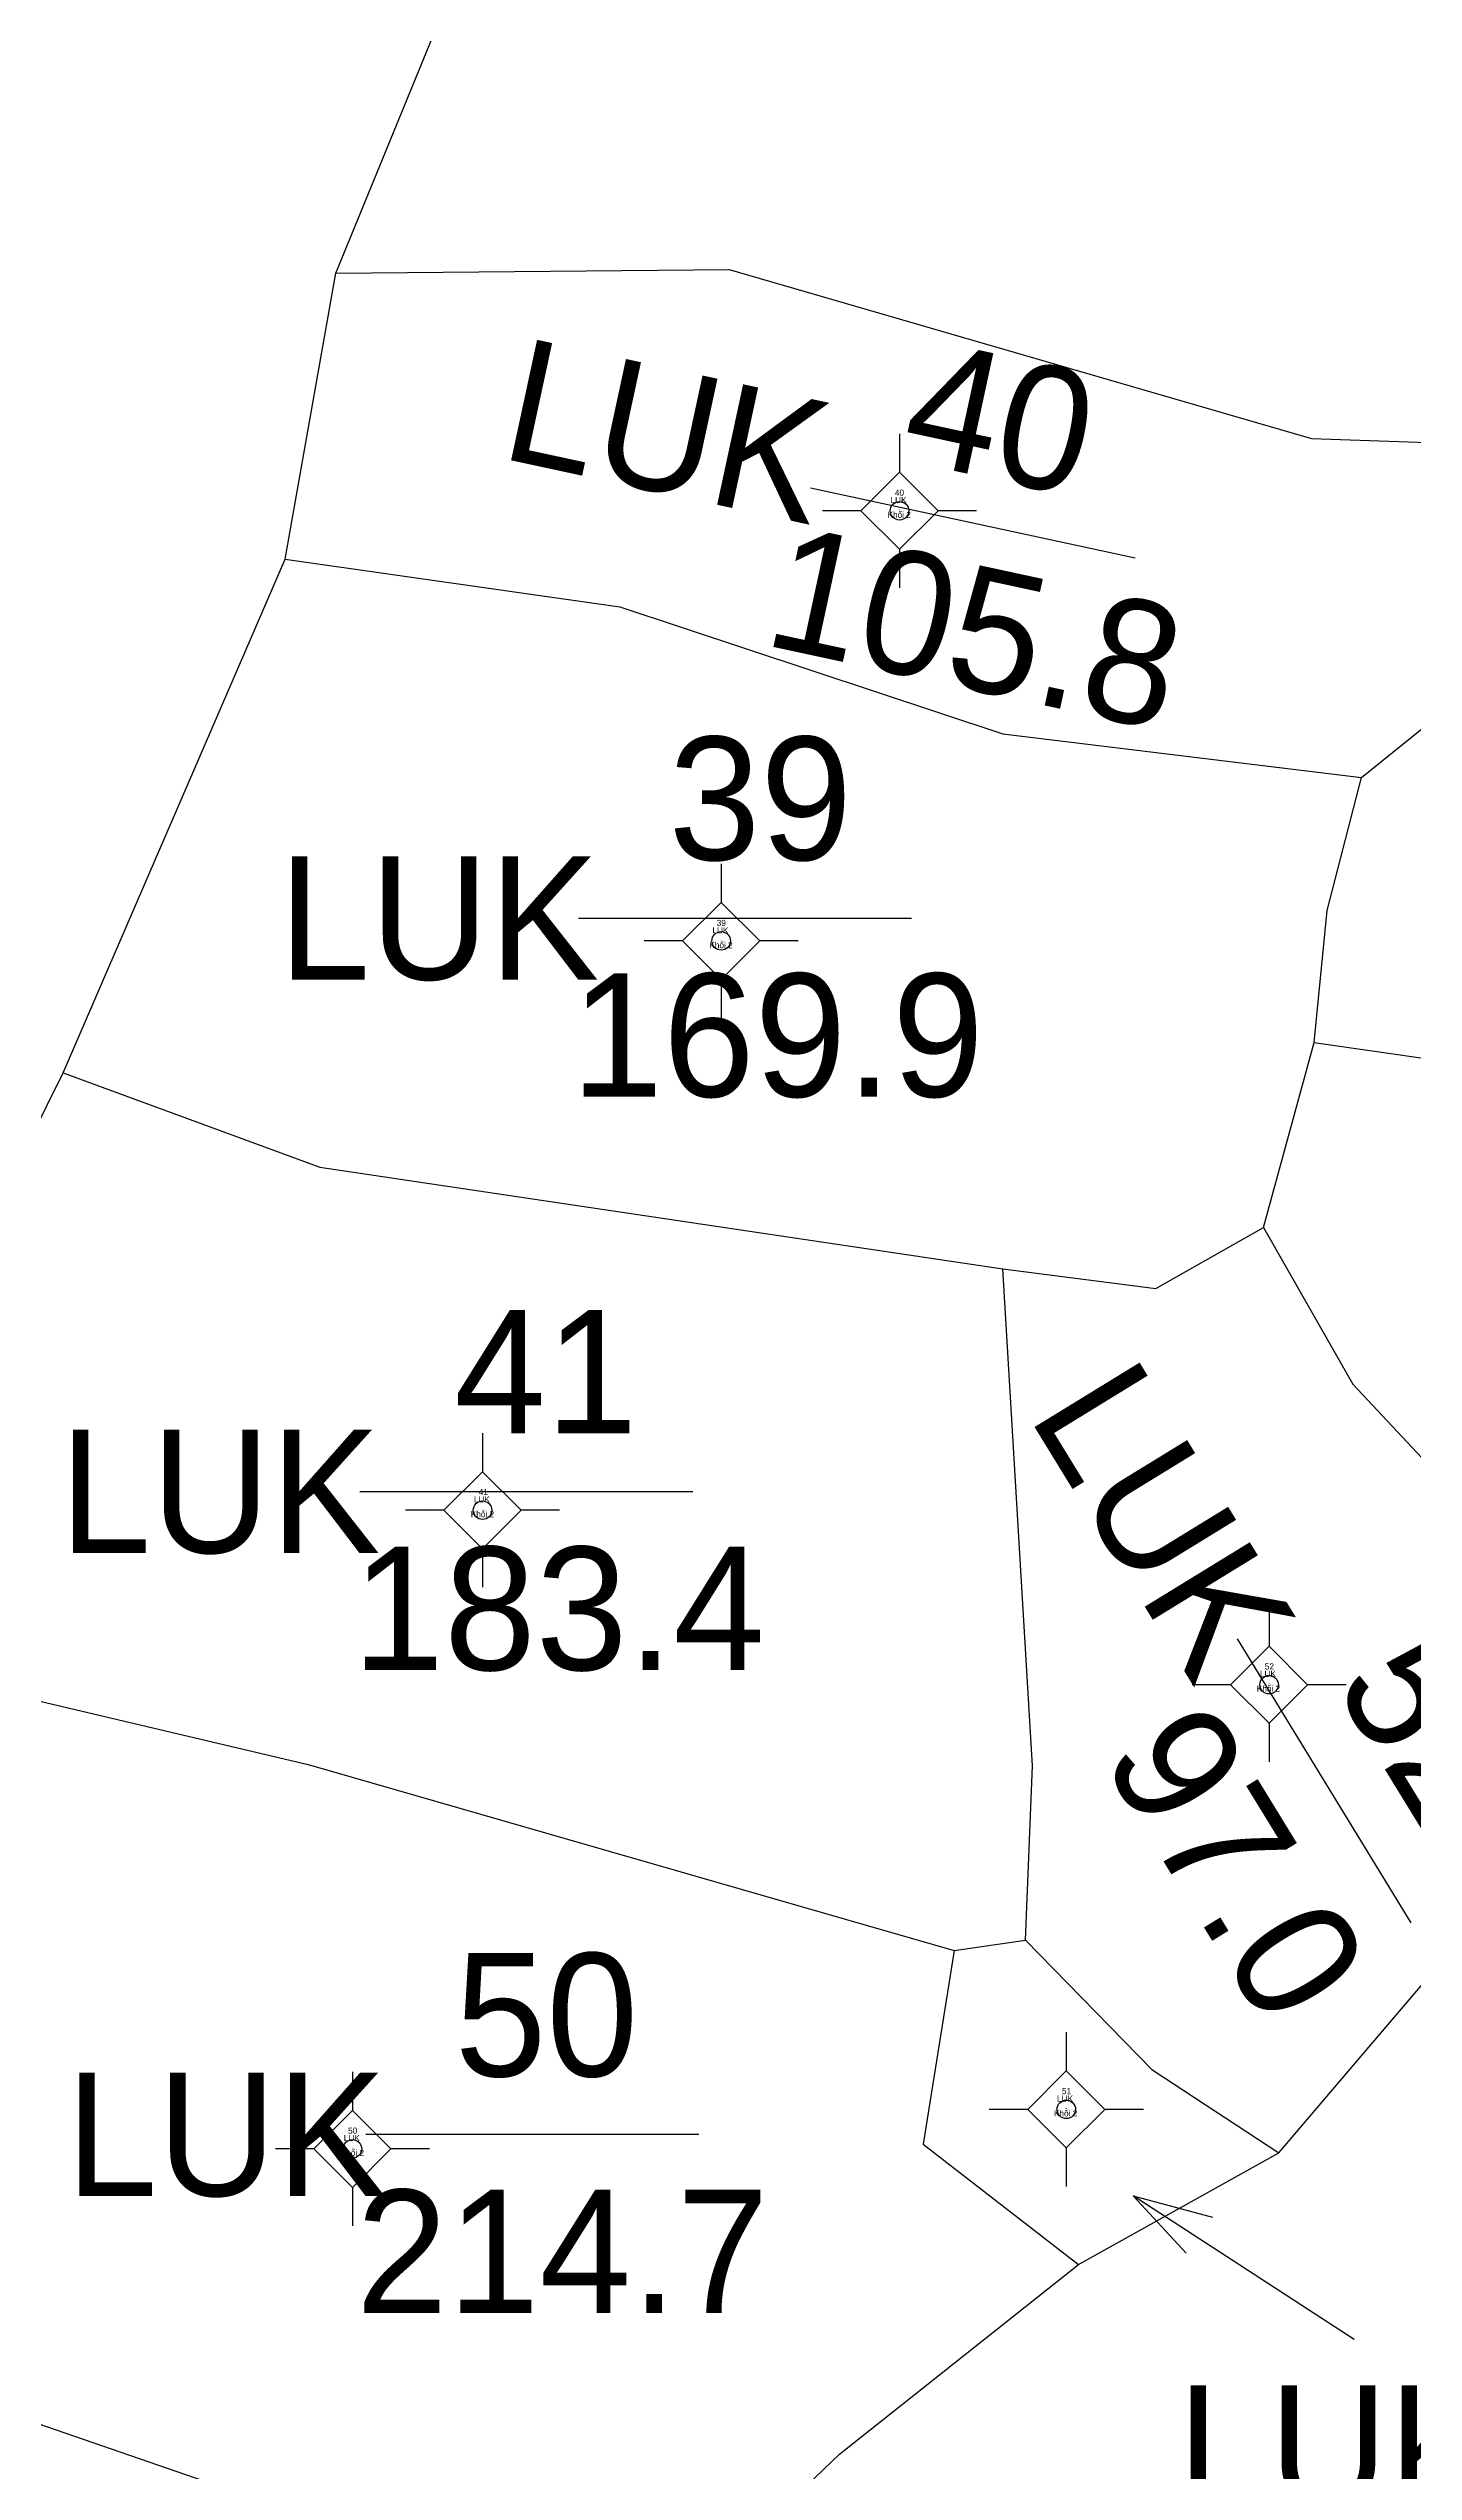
# Model space of a CAD drawing. Extents: x 550890 to 551618, y 1839259 to 1840146.
# Drawn here: x 551375.28 to 551397.42, y 1839830.76 to 1839870.06 of the extents above; entities that cross this region are included whole.
import ezdxf

# ---------------------------------------------------------------- set-up
doc = ezdxf.new("R2010")
doc.units = 0
for name, color, linetype in [('Level 10', 7, 'Continuous'), ('Level 11', 7, 'Continuous'), ('Level 13', 7, 'Continuous'), ('Level 14', 7, 'Continuous'), ('Level 15', 7, 'Continuous'), ('Level 2', 7, 'Continuous'), ('Level 31', 7, 'Continuous'), ('Level 4', 7, 'Continuous')]:
    doc.layers.add(name, color=color, linetype=linetype)

# ---------------------------------------------------------------- blocks, each defined once
blk = doc.blocks.new('A$C43B')
at = {"layer": 'Level 14'}
blk.add_line((3.93, 1.69), (2.68, 1.49), dxfattribs=at)
blk.add_lwpolyline([(0, 0), (3.93, 1.69), (2.93, 0.81)], dxfattribs=at)
blk = doc.blocks.new('A$C522')
at = {"layer": 'Level 14', "rotation": 27.754325478161473}
blk.add_blockref('A$C43B', (0, 0), dxfattribs=at)

msp = doc.modelspace()

# ---------------------------------------------------------------- linework, layer by layer
at = {"layer": 'Level 10'}
for p, q in [((551379.12, 1839861.78), (551379.94, 1839866.42)), ((551375.52, 1839853.45), (551379.12, 1839861.78)), ((551396.58, 1839858.24), (551398.93, 1839860.14)), ((551394.99, 1839850.94), (551395.81, 1839853.94)), ((551371.44, 1839845.24), (551375.52, 1839853.45)), ((551395.24, 1839835.93), (551401.67, 1839843.49)), ((551389.97, 1839839.21), (551391.13, 1839839.38)), ((551391.99, 1839834.12), (551395.24, 1839835.93))]:
    msp.add_line(p, q, dxfattribs=at)
for points in [[(551379.12, 1839861.78), (551384.55, 1839861.01), (551390.76, 1839858.95), (551396.58, 1839858.24)], [(551395.81, 1839853.94), (551396.02, 1839856.08), (551396.58, 1839858.24)], [(551395.81, 1839853.94), (551397.77, 1839853.66), (551399.89, 1839853.85)], [(551375.52, 1839853.45), (551379.68, 1839851.92), (551390.76, 1839850.27)], [(551390.76, 1839850.27), (551393.24, 1839849.95), (551394.99, 1839850.94)], [(551394.99, 1839850.94), (551396.44, 1839848.4), (551399, 1839845.66), (551401.67, 1839843.49)], [(551391.13, 1839839.38), (551391.24, 1839842.21), (551390.76, 1839850.27)], [(551373.3, 1839843.69), (551379.49, 1839842.23), (551389.97, 1839839.21)], [(551391.13, 1839839.38), (551393.18, 1839837.28), (551395.24, 1839835.93)], [(551389.97, 1839839.21), (551389.47, 1839836.07), (551391.99, 1839834.12)], [(551385.62, 1839828.65), (551388.11, 1839831.04), (551391.99, 1839834.12)], [(551368.76, 1839833.73), (551377.66, 1839830.66), (551380.04, 1839829.86), (551385.62, 1839828.65)]]:
    msp.add_lwpolyline(points, dxfattribs=at)
at = {"layer": 'Level 11'}
for p, q in [((551389.085, 1839863.816), (551389.085, 1839863.191)), ((551389.085, 1839863.191), (551388.46, 1839862.566)), ((551389.71, 1839862.566), (551389.085, 1839863.191)), ((551388.46, 1839862.566), (551387.835, 1839862.566)), ((551388.46, 1839862.566), (551389.085, 1839861.941)), ((551389.085, 1839861.941), (551389.71, 1839862.566)), ((551390.335, 1839862.566), (551389.71, 1839862.566)), ((551389.085, 1839861.941), (551389.085, 1839861.316)), ((551386.192, 1839856.839), (551386.192, 1839856.214)), ((551386.192, 1839856.214), (551385.567, 1839855.589)), ((551386.817, 1839855.589), (551386.192, 1839856.214)), ((551385.567, 1839855.589), (551384.942, 1839855.589)), ((551385.567, 1839855.589), (551386.192, 1839854.964)), ((551386.192, 1839854.964), (551386.817, 1839855.589)), ((551387.442, 1839855.589), (551386.817, 1839855.589)), ((551386.192, 1839854.964), (551386.192, 1839854.339)), ((551382.321, 1839847.604), (551382.321, 1839846.979)), ((551382.321, 1839846.979), (551381.696, 1839846.354)), ((551382.946, 1839846.354), (551382.321, 1839846.979)), ((551381.696, 1839846.354), (551381.071, 1839846.354)), ((551381.696, 1839846.354), (551382.321, 1839845.729)), ((551382.321, 1839845.729), (551382.946, 1839846.354)), ((551383.571, 1839846.354), (551382.946, 1839846.354)), ((551382.321, 1839845.729), (551382.321, 1839845.104)), ((551395.08, 1839844.773), (551395.08, 1839844.148)), ((551395.08, 1839844.148), (551394.455, 1839843.523)), ((551395.705, 1839843.523), (551395.08, 1839844.148)), ((551394.455, 1839843.523), (551393.83, 1839843.523)), ((551394.455, 1839843.523), (551395.08, 1839842.898)), ((551395.08, 1839842.898), (551395.705, 1839843.523)), ((551396.33, 1839843.523), (551395.705, 1839843.523)), ((551395.08, 1839842.898), (551395.08, 1839842.273)), ((551391.79, 1839837.885), (551391.79, 1839837.26)), ((551391.79, 1839837.26), (551391.165, 1839836.635)), ((551392.415, 1839836.635), (551391.79, 1839837.26)), ((551380.211, 1839837.244), (551380.211, 1839836.619)), ((551380.211, 1839836.619), (551379.586, 1839835.994)), ((551380.836, 1839835.994), (551380.211, 1839836.619)), ((551391.165, 1839836.635), (551390.54, 1839836.635)), ((551391.165, 1839836.635), (551391.79, 1839836.01)), ((551391.79, 1839836.01), (551392.415, 1839836.635)), ((551393.04, 1839836.635), (551392.415, 1839836.635)), ((551379.586, 1839835.994), (551378.961, 1839835.994)), ((551379.586, 1839835.994), (551380.211, 1839835.369)), ((551380.211, 1839835.369), (551380.836, 1839835.994)), ((551381.461, 1839835.994), (551380.836, 1839835.994)), ((551391.79, 1839836.01), (551391.79, 1839835.385)), ((551380.211, 1839835.369), (551380.211, 1839834.744))]:
    msp.add_line(p, q, dxfattribs=at)
for centre in [(551389.085, 1839862.566), (551386.192, 1839855.589), (551382.321, 1839846.354), (551395.08, 1839843.523), (551391.79, 1839836.635), (551380.211, 1839835.994)]:
    msp.add_circle(centre, 0.15, dxfattribs=at)
at = {"layer": 'Level 13'}
for p, q in [((551387.64, 1839862.94), (551392.91, 1839861.8)), ((551388.85, 1839862.39), (551388.85, 1839862.39)), ((551383.88, 1839855.96), (551389.28, 1839855.96)), ((551386.29, 1839855.9), (551386.29, 1839855.9)), ((551380.33, 1839846.66), (551385.73, 1839846.66)), ((551381.5, 1839846.37), (551381.5, 1839846.37)), ((551394.56, 1839844.27), (551397.38, 1839839.66)), ((551396.41, 1839843.48), (551396.41, 1839843.48)), ((551391.77, 1839836.77), (551391.77, 1839836.77)), ((551379.75, 1839836.22), (551379.75, 1839836.22)), ((551380.43, 1839836.23), (551385.83, 1839836.23))]:
    msp.add_line(p, q, dxfattribs=at)
at = {"layer": 'Level 31'}
for points in [[(551379.94, 1839866.42), (551382.71, 1839873.18), (551383.58, 1839878.48), (551393.62, 1839905.53)], [(551379.94, 1839866.42), (551386.32, 1839866.48), (551395.77, 1839863.74), (551398.28, 1839863.65)]]:
    msp.add_lwpolyline(points, dxfattribs=at)

# ---------------------------------------------------------------- block references
at = {"layer": 'Level 13', "rotation": 95.93076280030849}
msp.add_blockref('A$C522', (551396.46, 1839832.9), dxfattribs=at)

# ---------------------------------------------------------------- texts
at = {"layer": 'Level 13'}
for s, rotation, p in [('40', 347.8288, (551389.06, 1839863.41)), ('52', 301.5312, (551396.11, 1839843.53))]:
    msp.add_text(s, height=2, rotation=rotation, dxfattribs=at).set_placement(p)
for s, p in [('39', (551385.34, 1839856.9)), ('41', (551381.86, 1839847.6)), ('50', (551381.87, 1839837.17))]:
    msp.add_text(s, height=2, dxfattribs=at).set_placement(p)
at = {"layer": 'Level 15'}
for s, p in [('40', (551389.01, 1839862.81)), ('Khối 2', (551388.89, 1839862.45)), ('LUK', (551388.94, 1839862.69)), ('.', (551389.07, 1839862.57)), ('LUK', (551386.05, 1839855.71)), ('39', (551386.12, 1839855.83)), ('Khối 2', (551386, 1839855.47)), ('.', (551386.18, 1839855.59)), ('41', (551382.26, 1839846.6)), ('Khối 2', (551382.13, 1839846.24)), ('LUK', (551382.18, 1839846.48)), ('.', (551382.31, 1839846.36)), ('LUK', (551394.93, 1839843.65)), ('52', (551395.01, 1839843.77)), ('.', (551395.06, 1839843.53)), ('Khối 2', (551394.88, 1839843.41)), ('51', (551391.72, 1839836.88)), ('Khối 2', (551391.59, 1839836.52)), ('LUK', (551391.64, 1839836.76)), ('.', (551391.77, 1839836.64)), ('LUK', (551380.07, 1839836.12)), ('50', (551380.14, 1839836.24)), ('Khối 2', (551380.02, 1839835.88)), ('.', (551380.2, 1839836))]:
    msp.add_text(s, height=0.1, dxfattribs=at).set_placement(p)
at = {"layer": 'Level 2'}
for rotation, p in [(347.8288, (551382.57, 1839863.43)), (301.5312, (551391.16, 1839847.89))]:
    msp.add_text('LUK', height=2, rotation=rotation, dxfattribs=at).set_placement(p)
for p in [(551379.01, 1839854.96), (551375.46, 1839845.66), (551375.56, 1839835.23), (551393.59, 1839830.16)]:
    msp.add_text('LUK', height=2, dxfattribs=at).set_placement(p)
at = {"layer": 'Level 4'}
for s, rotation, p in [('105.8', 347.8288, (551386.84, 1839860.4)), ('97.0', 301.5312, (551392.34, 1839842.33))]:
    msp.add_text(s, height=2, rotation=rotation, dxfattribs=at).set_placement(p)
for s, p in [('169.9', (551383.76, 1839853.06)), ('183.4', (551380.21, 1839843.76)), ('214.7', (551380.27, 1839833.33))]:
    msp.add_text(s, height=2, dxfattribs=at).set_placement(p)

doc.saveas('drawing.dxf')
